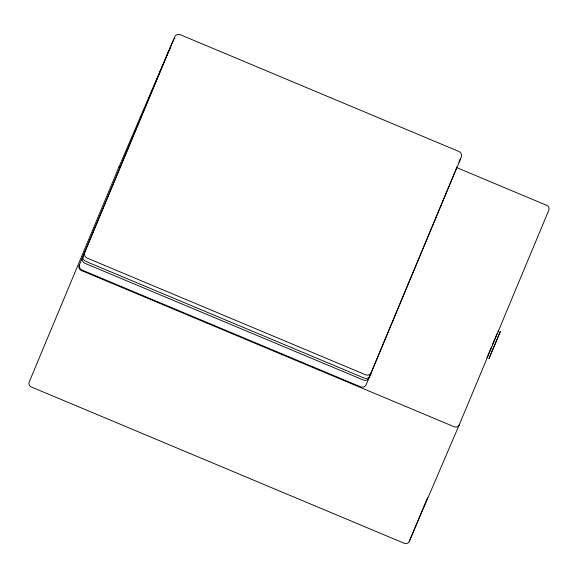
<?xml version="1.0" encoding="UTF-8"?>
<svg xmlns="http://www.w3.org/2000/svg" width="578" height="578" viewBox="0 0 578 578"><rect width="100%" height="100%" fill="white"/><g stroke="black" fill="none" stroke-linecap="round" stroke-linejoin="round"><path stroke-width="0.87" d="M497.983 331.396L498.243 330.761M495.743 336.793L497.08 333.578M169.78 49.477A3.923 3.598 23.2 0 0 168.754 50.821L118.808 167.345L29.153 382.159A3.923 3.598 23.2 0 0 31.385 386.993L404.239 543.284A3.923 3.598 23.2 0 0 409.246 541.478L459.192 424.953L548.847 210.139A3.923 3.598 23.2 0 0 546.615 205.298L456.728 167.62M409.246 541.478L427.662 497.347M495.483 337.429L492.312 345.001M494.074 346.301L488.937 358.692L500.418 331.324L494.371 345.868M490.556 349.191L491.423 347.132M490.281 349.834L487.796 355.723M487.37 356.727L486.9 357.796M173.349 40.084A4.458 4.089 23.2 0 1 174.043 39.001M174.513 38.56A4.458 4.089 23.2 0 1 175.062 38.191M84.684 252.608A4.458 4.089 23.2 0 0 87.22 258.106L365.578 374.782A4.458 4.089 23.2 0 0 371.264 372.731M369.862 376.003A4.458 4.089 23.2 0 1 364.176 378.055L85.819 261.379A4.458 4.089 23.2 0 1 83.283 255.881L174.751 36.811A4.458 4.089 23.2 0 1 180.444 34.767L458.795 151.436A4.458 4.089 23.2 0 1 461.331 156.934L369.024 377.954A4.458 4.089 23.2 0 1 363.338 380.006L84.988 263.33A4.458 4.089 23.2 0 1 82.444 257.831M460.218 158.957A4.458 4.089 23.2 0 1 459.929 160.207M173.682 40.511A4.458 4.089 23.2 0 0 172.519 42.035L79.092 265.634A3.923 3.598 23.2 0 0 81.325 270.468L454.185 426.759A3.923 3.598 23.2 0 0 459.192 424.953M169.614 48.805A4.458 4.089 23.2 0 1 170.777 47.273M79.547 264.594A4.458 4.089 23.2 0 0 82.083 270.099L360.434 386.769A4.458 4.089 23.2 0 0 366.127 384.717L456.194 168.928A4.458 4.089 23.2 0 0 456.461 167.02M459.365 160.258A4.458 4.089 23.2 0 1 459.098 162.158M118.808 167.345A3.923 3.598 23.2 0 1 119.415 166.392"/></g></svg>
